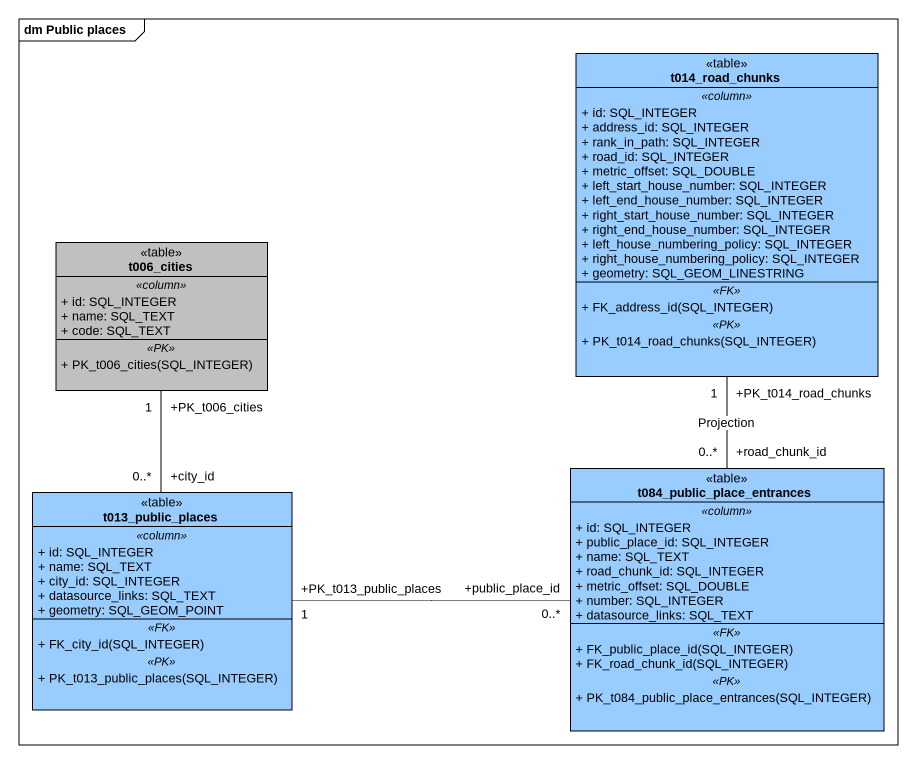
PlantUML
@startuml
mainframe dm Public places
hide circle
hide empty members
skinparam classAttributeIconSize 0
class t014_road_chunks <<table>> #99CCFF {
  .. <<column>> ..
  + id: SQL_INTEGER
  + address_id: SQL_INTEGER
  + rank_in_path: SQL_INTEGER
  + road_id: SQL_INTEGER
  + metric_offset: SQL_DOUBLE
  + left_start_house_number: SQL_INTEGER
  + left_end_house_number: SQL_INTEGER
  + right_start_house_number: SQL_INTEGER
  + right_end_house_number: SQL_INTEGER
  + left_house_numbering_policy: SQL_INTEGER
  + right_house_numbering_policy: SQL_INTEGER
  + geometry: SQL_GEOM_LINESTRING
  .. <<FK>> ..
  + FK_address_id(SQL_INTEGER)
  .. <<PK>> ..
  + PK_t014_road_chunks(SQL_INTEGER)
}
class t006_cities <<table>> #C0C0C0 {
  .. <<column>> ..
  + id: SQL_INTEGER
  + name: SQL_TEXT
  + code: SQL_TEXT
  .. <<PK>> ..
  + PK_t006_cities(SQL_INTEGER)
}
class t084_public_place_entrances <<table>> #99CCFF {
  .. <<column>> ..
  + id: SQL_INTEGER
  + public_place_id: SQL_INTEGER
  + name: SQL_TEXT
  + road_chunk_id: SQL_INTEGER
  + metric_offset: SQL_DOUBLE
  + number: SQL_INTEGER
  + datasource_links: SQL_TEXT
  .. <<FK>> ..
  + FK_public_place_id(SQL_INTEGER)
  + FK_road_chunk_id(SQL_INTEGER)
  .. <<PK>> ..
  + PK_t084_public_place_entrances(SQL_INTEGER)
}
class t013_public_places <<table>> #99CCFF {
  .. <<column>> ..
  + id: SQL_INTEGER
  + name: SQL_TEXT
  + city_id: SQL_INTEGER
  + datasource_links: SQL_TEXT
  + geometry: SQL_GEOM_POINT
  .. <<FK>> ..
  + FK_city_id(SQL_INTEGER)
  .. <<PK>> ..
  + PK_t013_public_places(SQL_INTEGER)
}
t084_public_place_entrances "+road_chunk_id\n0..*" -up- "+PK_t014_road_chunks\n1" t014_road_chunks : Projection
t084_public_place_entrances "+public_place_id\n0..*" -left- "+PK_t013_public_places\n1" t013_public_places
t013_public_places "+city_id\n0..*" -up- "+PK_t006_cities\n1" t006_cities
@enduml
